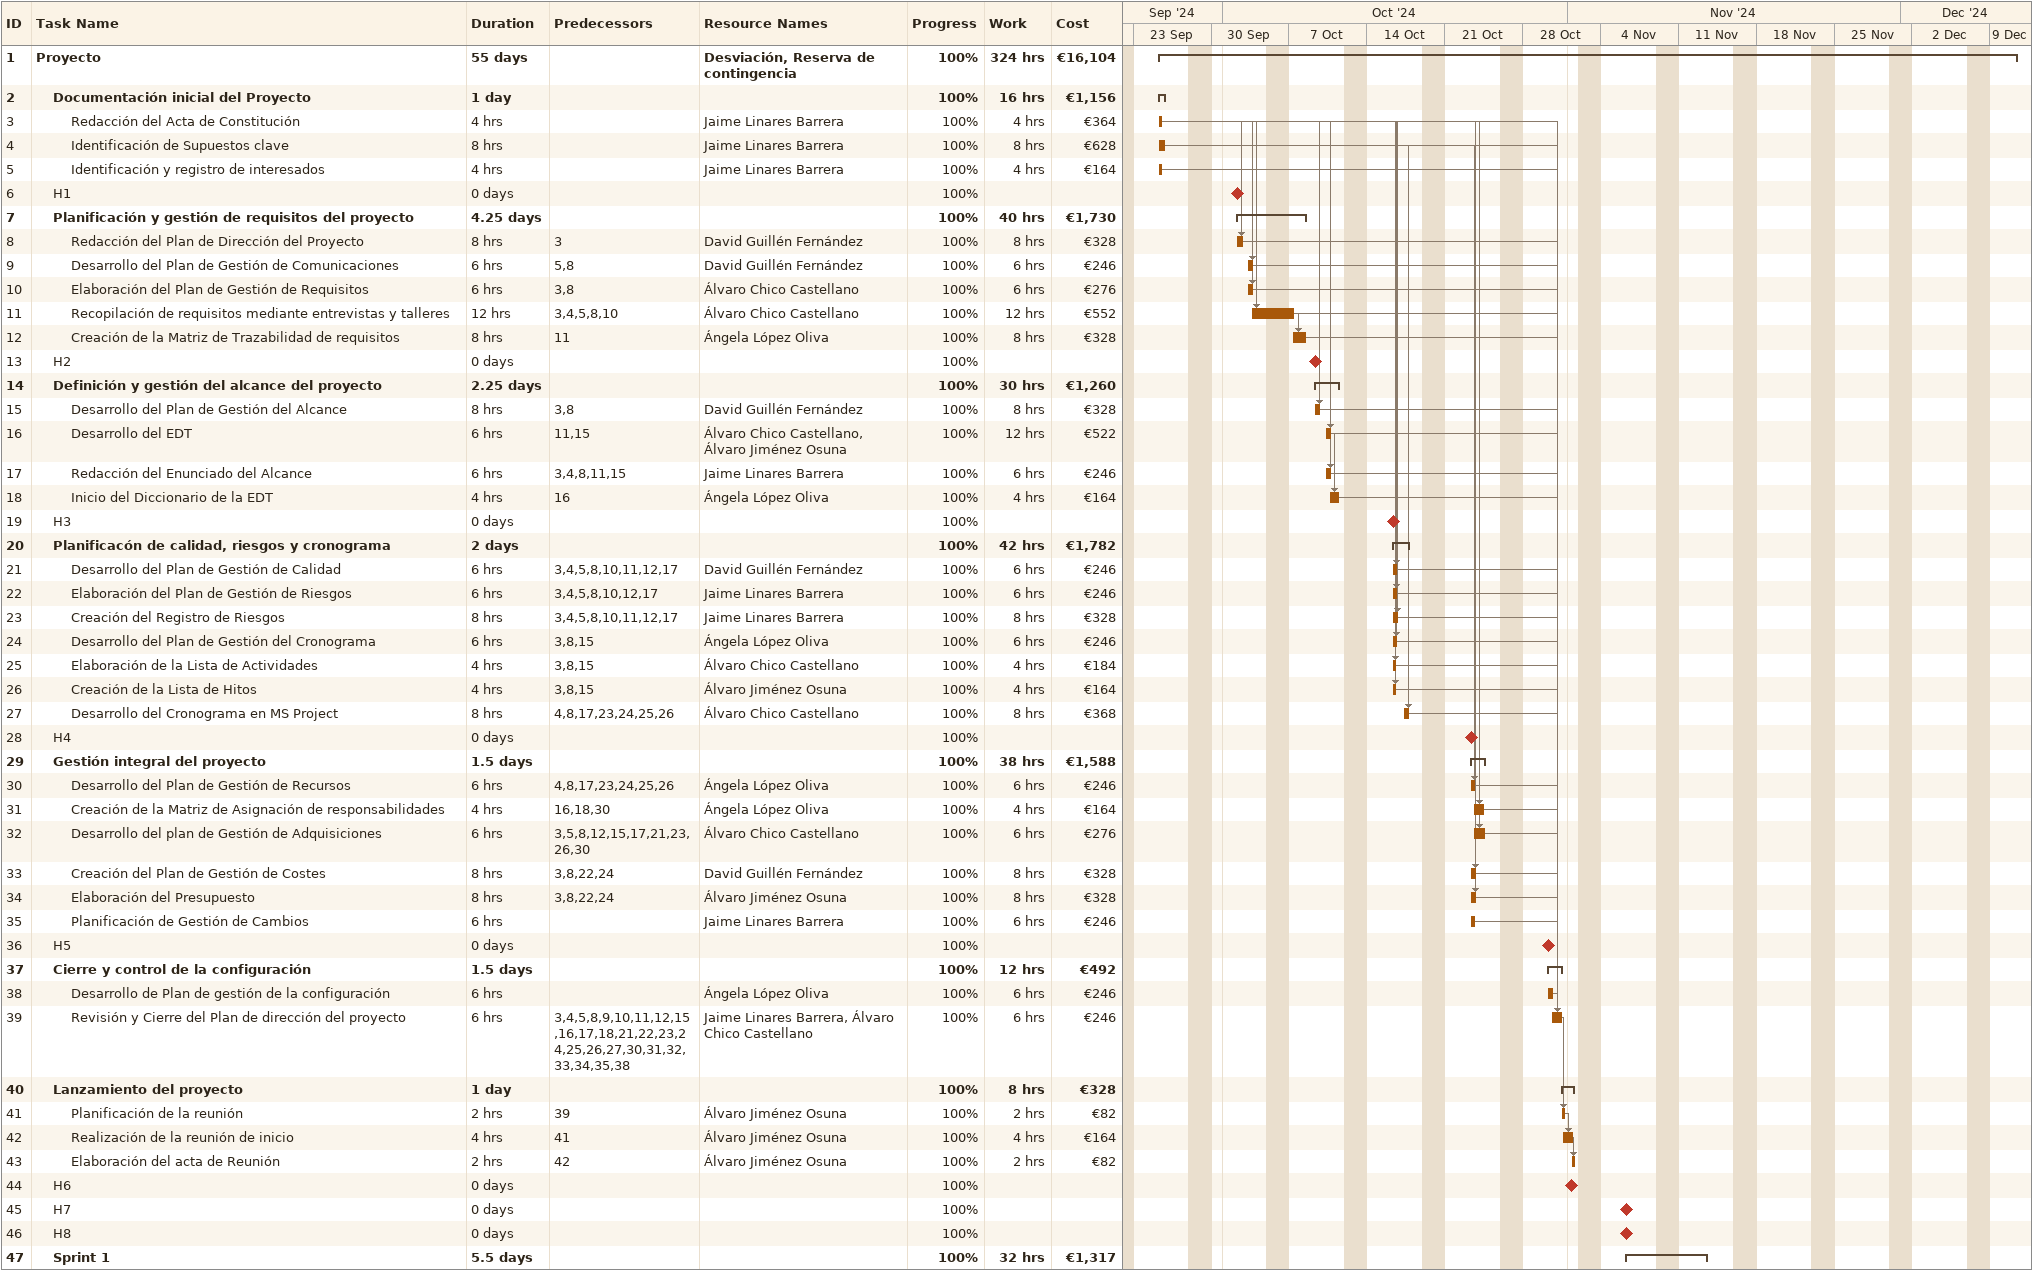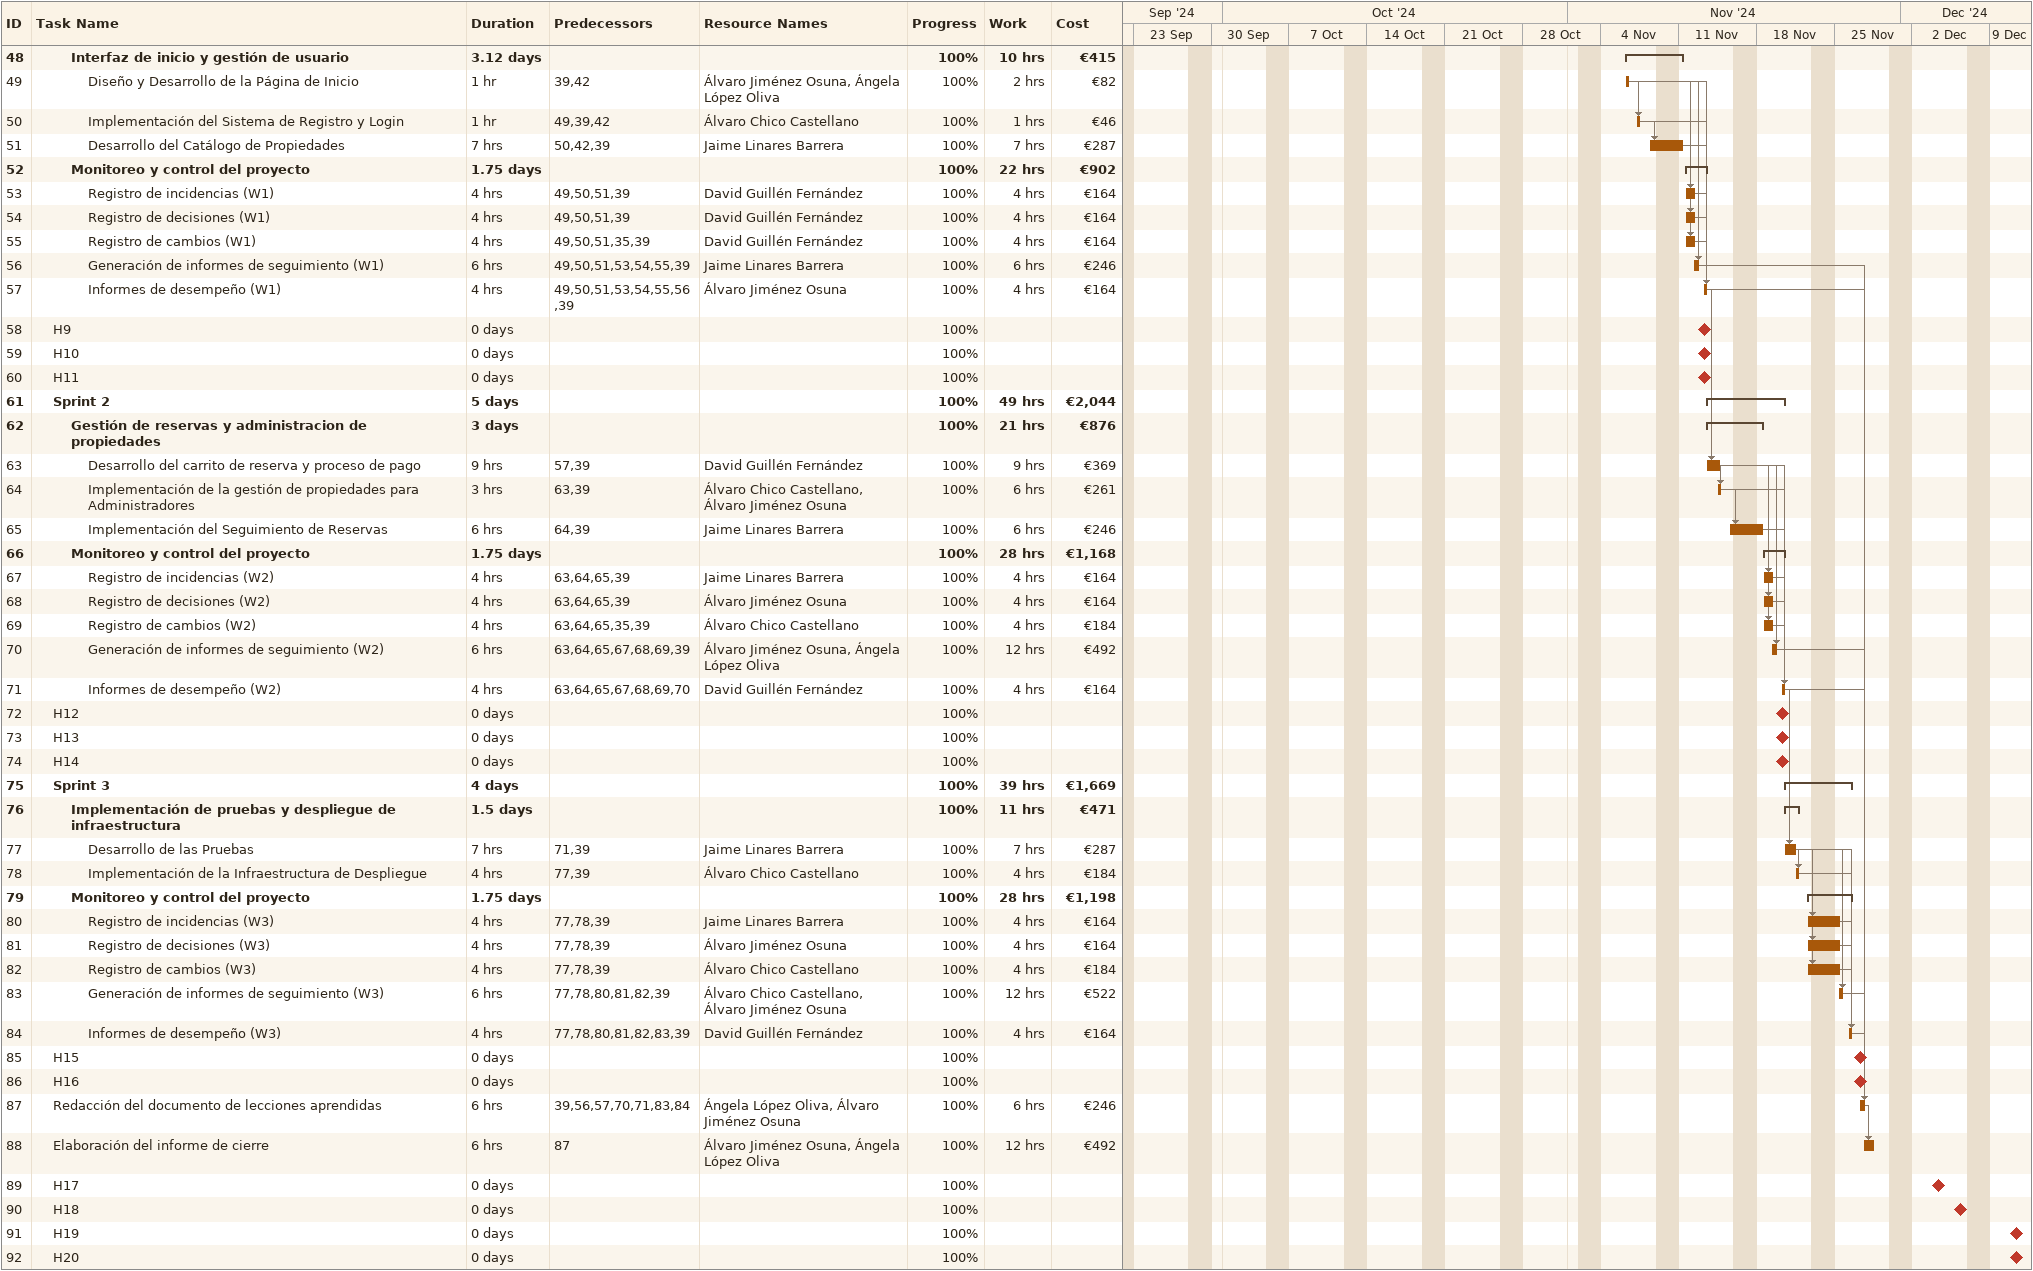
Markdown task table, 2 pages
| ID | Level | Task | Duration | Start | Finish | Predecessors | Resources | % complete | Work (h) | Cost (€) |
|---|---|---|---|---|---|---|---|---|---|---|
| 1 | 1 | **Proyecto** | 55d | 2024-09-25 | 2024-12-11 |  | Desviación, Reserva de contingencia | 100 | 324 | 16104 |
| 2 | 2 | **Documentación inicial del Proyecto** | 1d | 2024-09-25 | 2024-09-25 |  |  | 100 | 16 | 1156 |
| 3 | 3 | Redacción del Acta de Constitución | 4h | 2024-09-25 | 2024-09-25 |  | Jaime Linares Barrera | 100 | 4 | 364 |
| 4 | 3 | Identificación de Supuestos clave | 8h | 2024-09-25 | 2024-09-25 |  | Jaime Linares Barrera | 100 | 8 | 628 |
| 5 | 3 | Identificación y registro de interesados | 4h | 2024-09-25 | 2024-09-25 |  | Jaime Linares Barrera | 100 | 4 | 164 |
| 6 | 2 | H1 | 0d | 2024-10-02 | 2024-10-02 |  |  | 100 |  |  |
| 7 | 2 | **Planificación y gestión de requisitos del proyecto** | 4.25d | 2024-10-02 | 2024-10-08 |  |  | 100 | 40 | 1730 |
| 8 | 3 | Redacción del Plan de Dirección del Proyecto | 8h | 2024-10-02 | 2024-10-02 | 3 | David Guillén Fernández | 100 | 8 | 328 |
| 9 | 3 | Desarrollo del Plan de Gestión de Comunicaciones | 6h | 2024-10-03 | 2024-10-03 | 5, 8 | David Guillén Fernández | 100 | 6 | 246 |
| 10 | 3 | Elaboración del Plan de Gestión de Requisitos | 6h | 2024-10-03 | 2024-10-03 | 3, 8 | Álvaro Chico Castellano | 100 | 6 | 276 |
| 11 | 3 | Recopilación de requisitos mediante entrevistas y talleres | 12h | 2024-10-03 | 2024-10-07 | 3, 4, 5, 8, 10 | Álvaro Chico Castellano | 100 | 12 | 552 |
| 12 | 3 | Creación de la Matriz de Trazabilidad de requisitos | 8h | 2024-10-07 | 2024-10-08 | 11 | Ángela López Oliva | 100 | 8 | 328 |
| 13 | 2 | H2 | 0d | 2024-10-09 | 2024-10-09 |  |  | 100 |  |  |
| 14 | 2 | **Definición y gestión del alcance del proyecto** | 2.25d | 2024-10-09 | 2024-10-11 |  |  | 100 | 30 | 1260 |
| 15 | 3 | Desarrollo del Plan de Gestión del Alcance | 8h | 2024-10-09 | 2024-10-09 | 3, 8 | David Guillén Fernández | 100 | 8 | 328 |
| 16 | 3 | Desarrollo del EDT | 6h | 2024-10-10 | 2024-10-10 | 11, 15 | Álvaro Chico Castellano, Álvaro Jiménez Osuna | 100 | 12 | 522 |
| 17 | 3 | Redacción del Enunciado del Alcance | 6h | 2024-10-10 | 2024-10-10 | 3, 4, 8, 11, 15 | Jaime Linares Barrera | 100 | 6 | 246 |
| 18 | 3 | Inicio del Diccionario de la EDT | 4h | 2024-10-10 | 2024-10-11 | 16 | Ángela López Oliva | 100 | 4 | 164 |
| 19 | 2 | H3 | 0d | 2024-10-16 | 2024-10-16 |  |  | 100 |  |  |
| 20 | 2 | **Planificacón de calidad, riesgos y cronograma** | 2d | 2024-10-16 | 2024-10-17 |  |  | 100 | 42 | 1782 |
| 21 | 3 | Desarrollo del Plan de Gestión de Calidad | 6h | 2024-10-16 | 2024-10-16 | 3, 4, 5, 8, 10, 11, 12, 17 | David Guillén Fernández | 100 | 6 | 246 |
| 22 | 3 | Elaboración del Plan de Gestión de Riesgos | 6h | 2024-10-16 | 2024-10-16 | 3, 4, 5, 8, 10, 12, 17 | Jaime Linares Barrera | 100 | 6 | 246 |
| 23 | 3 | Creación del Registro de Riesgos | 8h | 2024-10-16 | 2024-10-16 | 3, 4, 5, 8, 10, 11, 12, 17 | Jaime Linares Barrera | 100 | 8 | 328 |
| 24 | 3 | Desarrollo del Plan de Gestión del Cronograma | 6h | 2024-10-16 | 2024-10-16 | 3, 8, 15 | Ángela López Oliva | 100 | 6 | 246 |
| 25 | 3 | Elaboración de la Lista de Actividades | 4h | 2024-10-16 | 2024-10-16 | 3, 8, 15 | Álvaro Chico Castellano | 100 | 4 | 184 |
| 26 | 3 | Creación de la Lista de Hitos | 4h | 2024-10-16 | 2024-10-16 | 3, 8, 15 | Álvaro Jiménez Osuna | 100 | 4 | 164 |
| 27 | 3 | Desarrollo del Cronograma en MS Project | 8h | 2024-10-17 | 2024-10-17 | 4, 8, 17, 23, 24, 25, 26 | Álvaro Chico Castellano | 100 | 8 | 368 |
| 28 | 2 | H4 | 0d | 2024-10-23 | 2024-10-23 |  |  | 100 |  |  |
| 29 | 2 | **Gestión integral del proyecto** | 1.5d | 2024-10-23 | 2024-10-24 |  |  | 100 | 38 | 1588 |
| 30 | 3 | Desarrollo del Plan de Gestión de Recursos | 6h | 2024-10-23 | 2024-10-23 | 4, 8, 17, 23, 24, 25, 26 | Ángela López Oliva | 100 | 6 | 246 |
| 31 | 3 | Creación de la Matriz de Asignación de responsabilidades | 4h | 2024-10-23 | 2024-10-24 | 16, 18, 30 | Ángela López Oliva | 100 | 4 | 164 |
| 32 | 3 | Desarrollo del plan de Gestión de Adquisiciones | 6h | 2024-10-23 | 2024-10-24 | 3, 5, 8, 12, 15, 17, 21, 23, 26, 30 | Álvaro Chico Castellano | 100 | 6 | 276 |
| 33 | 3 | Creación del Plan de Gestión de Costes | 8h | 2024-10-23 | 2024-10-23 | 3, 8, 22, 24 | David Guillén Fernández | 100 | 8 | 328 |
| 34 | 3 | Elaboración del Presupuesto | 8h | 2024-10-23 | 2024-10-23 | 3, 8, 22, 24 | Álvaro Jiménez Osuna | 100 | 8 | 328 |
| 35 | 3 | Planificación de Gestión de Cambios | 6h | 2024-10-23 | 2024-10-23 |  | Jaime Linares Barrera | 100 | 6 | 246 |
| 36 | 2 | H5 | 0d | 2024-10-30 | 2024-10-30 |  |  | 100 |  |  |
| 37 | 2 | **Cierre y control de la configuración** | 1.5d | 2024-10-30 | 2024-10-31 |  |  | 100 | 12 | 492 |
| 38 | 3 | Desarrollo de Plan de gestión de la configuración | 6h | 2024-10-30 | 2024-10-30 |  | Ángela López Oliva | 100 | 6 | 246 |
| 39 | 3 | Revisión y Cierre del Plan de dirección del proyecto | 6h | 2024-10-30 | 2024-10-31 | 3, 4, 5, 8, 9, 10, 11, 12, 15, 16, 17, 18, 21, 22, 23, 24, 25, 26, 27, 30, 31, 32, 33, 34, 35, 38 | Jaime Linares Barrera, Álvaro Chico Castellano | 100 | 6 | 246 |
| 40 | 2 | **Lanzamiento del proyecto** | 1d | 2024-10-31 | 2024-11-01 |  |  | 100 | 8 | 328 |
| 41 | 3 | Planificación de la reunión | 2h | 2024-10-31 | 2024-10-31 | 39 | Álvaro Jiménez Osuna | 100 | 2 | 82 |
| 42 | 3 | Realización de la reunión de inicio | 4h | 2024-10-31 | 2024-11-01 | 41 | Álvaro Jiménez Osuna | 100 | 4 | 164 |
| 43 | 3 | Elaboración del acta de Reunión | 2h | 2024-11-01 | 2024-11-01 | 42 | Álvaro Jiménez Osuna | 100 | 2 | 82 |
| 44 | 2 | H6 | 0d | 2024-11-01 | 2024-11-01 |  |  | 100 |  |  |
| 45 | 2 | H7 | 0d | 2024-11-06 | 2024-11-06 |  |  | 100 |  |  |
| 46 | 2 | H8 | 0d | 2024-11-06 | 2024-11-06 |  |  | 100 |  |  |
| 47 | 2 | **Sprint 1** | 5.5d | 2024-11-06 | 2024-11-13 |  |  | 100 | 32 | 1317 |
| 48 | 3 | **Interfaz de inicio y gestión de usuario** | 3.12d | 2024-11-06 | 2024-11-11 |  |  | 100 | 10 | 415 |
| 49 | 4 | Diseño y Desarrollo de la Página de Inicio | 1h | 2024-11-06 | 2024-11-06 | 39, 42 | Álvaro Jiménez Osuna, Ángela López Oliva | 100 | 2 | 82 |
| 50 | 4 | Implementación del Sistema de Registro y Login | 1h | 2024-11-07 | 2024-11-07 | 49, 39, 42 | Álvaro Chico Castellano | 100 | 1 | 46 |
| 51 | 4 | Desarrollo del Catálogo de Propiedades | 7h | 2024-11-08 | 2024-11-11 | 50, 42, 39 | Jaime Linares Barrera | 100 | 7 | 287 |
| 52 | 3 | **Monitoreo y control del proyecto** | 1.75d | 2024-11-11 | 2024-11-13 |  |  | 100 | 22 | 902 |
| 53 | 4 | Registro de incidencias (W1) | 4h | 2024-11-11 | 2024-11-12 | 49, 50, 51, 39 | David Guillén Fernández | 100 | 4 | 164 |
| 54 | 4 | Registro de decisiones (W1) | 4h | 2024-11-11 | 2024-11-12 | 49, 50, 51, 39 | David Guillén Fernández | 100 | 4 | 164 |
| 55 | 4 | Registro de cambios (W1) | 4h | 2024-11-11 | 2024-11-12 | 49, 50, 51, 35, 39 | David Guillén Fernández | 100 | 4 | 164 |
| 56 | 4 | Generación de informes de seguimiento (W1) | 6h | 2024-11-12 | 2024-11-12 | 49, 50, 51, 53, 54, 55, 39 | Jaime Linares Barrera | 100 | 6 | 246 |
| 57 | 4 | Informes de desempeño (W1) | 4h | 2024-11-13 | 2024-11-13 | 49, 50, 51, 53, 54, 55, 56, 39 | Álvaro Jiménez Osuna | 100 | 4 | 164 |
| 58 | 2 | H9 | 0d | 2024-11-13 | 2024-11-13 |  |  | 100 |  |  |
| 59 | 2 | H10 | 0d | 2024-11-13 | 2024-11-13 |  |  | 100 |  |  |
| 60 | 2 | H11 | 0d | 2024-11-13 | 2024-11-13 |  |  | 100 |  |  |
| 61 | 2 | **Sprint 2** | 5d | 2024-11-13 | 2024-11-20 |  |  | 100 | 49 | 2044 |
| 62 | 3 | **Gestión de reservas y administracion de propiedades** | 3d | 2024-11-13 | 2024-11-18 |  |  | 100 | 21 | 876 |
| 63 | 4 | Desarrollo del carrito de reserva y proceso de pago | 9h | 2024-11-13 | 2024-11-14 | 57, 39 | David Guillén Fernández | 100 | 9 | 369 |
| 64 | 4 | Implementación de la gestión de propiedades para Administradores | 3h | 2024-11-14 | 2024-11-14 | 63, 39 | Álvaro Chico Castellano, Álvaro Jiménez Osuna | 100 | 6 | 261 |
| 65 | 4 | Implementación del Seguimiento de Reservas | 6h | 2024-11-15 | 2024-11-18 | 64, 39 | Jaime Linares Barrera | 100 | 6 | 246 |
| 66 | 3 | **Monitoreo y control del proyecto** | 1.75d | 2024-11-18 | 2024-11-20 |  |  | 100 | 28 | 1168 |
| 67 | 4 | Registro de incidencias (W2) | 4h | 2024-11-18 | 2024-11-19 | 63, 64, 65, 39 | Jaime Linares Barrera | 100 | 4 | 164 |
| 68 | 4 | Registro de decisiones (W2) | 4h | 2024-11-18 | 2024-11-19 | 63, 64, 65, 39 | Álvaro Jiménez Osuna | 100 | 4 | 164 |
| 69 | 4 | Registro de cambios (W2) | 4h | 2024-11-18 | 2024-11-19 | 63, 64, 65, 35, 39 | Álvaro Chico Castellano | 100 | 4 | 184 |
| 70 | 4 | Generación de informes de seguimiento (W2) | 6h | 2024-11-19 | 2024-11-19 | 63, 64, 65, 67, 68, 69, 39 | Álvaro Jiménez Osuna, Ángela López Oliva | 100 | 12 | 492 |
| 71 | 4 | Informes de desempeño (W2) | 4h | 2024-11-20 | 2024-11-20 | 63, 64, 65, 67, 68, 69, 70 | David Guillén Fernández | 100 | 4 | 164 |
| 72 | 2 | H12 | 0d | 2024-11-20 | 2024-11-20 |  |  | 100 |  |  |
| 73 | 2 | H13 | 0d | 2024-11-20 | 2024-11-20 |  |  | 100 |  |  |
| 74 | 2 | H14 | 0d | 2024-11-20 | 2024-11-20 |  |  | 100 |  |  |
| 75 | 2 | **Sprint 3** | 4d | 2024-11-20 | 2024-11-26 |  |  | 100 | 39 | 1669 |
| 76 | 3 | **Implementación de pruebas y despliegue de infraestructura** | 1.5d | 2024-11-20 | 2024-11-21 |  |  | 100 | 11 | 471 |
| 77 | 4 | Desarrollo de las Pruebas | 7h | 2024-11-20 | 2024-11-21 | 71, 39 | Jaime Linares Barrera | 100 | 7 | 287 |
| 78 | 4 | Implementación de la Infraestructura de Despliegue | 4h | 2024-11-21 | 2024-11-21 | 77, 39 | Álvaro Chico Castellano | 100 | 4 | 184 |
| 79 | 3 | **Monitoreo y control del proyecto** | 1.75d | 2024-11-22 | 2024-11-26 |  |  | 100 | 28 | 1198 |
| 80 | 4 | Registro de incidencias (W3) | 4h | 2024-11-22 | 2024-11-25 | 77, 78, 39 | Jaime Linares Barrera | 100 | 4 | 164 |
| 81 | 4 | Registro de decisiones (W3) | 4h | 2024-11-22 | 2024-11-25 | 77, 78, 39 | Álvaro Jiménez Osuna | 100 | 4 | 164 |
| 82 | 4 | Registro de cambios (W3) | 4h | 2024-11-22 | 2024-11-25 | 77, 78, 39 | Álvaro Chico Castellano | 100 | 4 | 184 |
| 83 | 4 | Generación de informes de seguimiento (W3) | 6h | 2024-11-25 | 2024-11-25 | 77, 78, 80, 81, 82, 39 | Álvaro Chico Castellano, Álvaro Jiménez Osuna | 100 | 12 | 522 |
| 84 | 4 | Informes de desempeño (W3) | 4h | 2024-11-26 | 2024-11-26 | 77, 78, 80, 81, 82, 83, 39 | David Guillén Fernández | 100 | 4 | 164 |
| 85 | 2 | H15 | 0d | 2024-11-27 | 2024-11-27 |  |  | 100 |  |  |
| 86 | 2 | H16 | 0d | 2024-11-27 | 2024-11-27 |  |  | 100 |  |  |
| 87 | 2 | Redacción del documento de lecciones aprendidas | 6h | 2024-11-27 | 2024-11-27 | 39, 56, 57, 70, 71, 83, 84 | Ángela López Oliva, Álvaro Jiménez Osuna | 100 | 6 | 246 |
| 88 | 2 | Elaboración del informe de cierre | 6h | 2024-11-27 | 2024-11-28 | 87 | Álvaro Jiménez Osuna, Ángela López Oliva | 100 | 12 | 492 |
| 89 | 2 | H17 | 0d | 2024-12-04 | 2024-12-04 |  |  | 100 |  |  |
| 90 | 2 | H18 | 0d | 2024-12-06 | 2024-12-06 |  |  | 100 |  |  |
| 91 | 2 | H19 | 0d | 2024-12-11 | 2024-12-11 |  |  | 100 |  |  |
| 92 | 2 | H20 | 0d | 2024-12-11 | 2024-12-11 |  |  | 100 |  |  |
